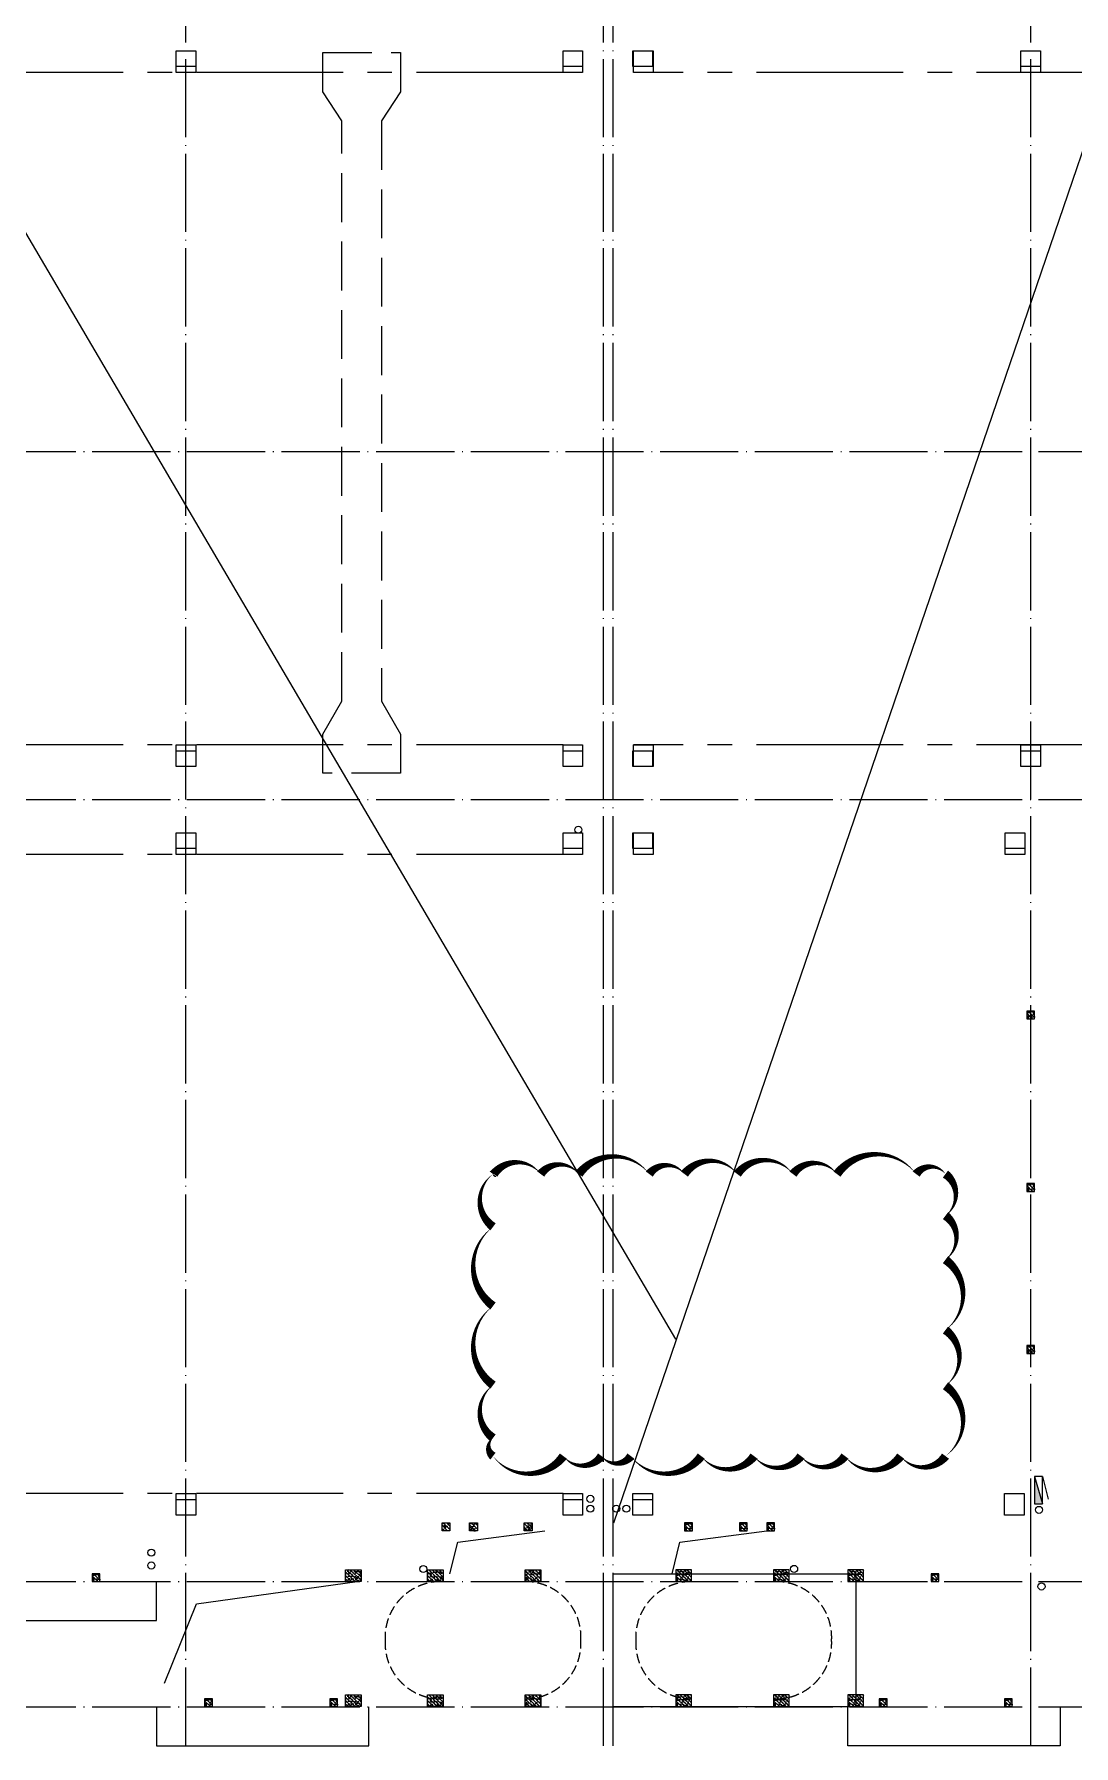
# Model space of a CAD drawing. Extents: x 6843040 to 15500510, y -6507076 to -4940511.
# Drawn here: x 7897235 to 7923815, y -5554702 to -5510927 of the extents above; entities that cross this region are included whole.
import ezdxf

# ---------------------------------------------------------------- set-up
doc = ezdxf.new("R2010")
doc.units = 0
doc.header["$LTSCALE"] = 1000
doc.header["$MEASUREMENT"] = 0
for name, pattern in [('CENTER2', [1.125, 0.75, -0.125, 0.125, -0.125]), ('DASH', [0.35, 0.25, -0.1]), ('DOTE', [2.42, 2, -0.2, 0.02, -0.2])]:
    doc.linetypes.add(name, pattern=pattern)
for name, color, linetype in [('COLUMN', 10, 'Continuous'), ('DOTE', 8, 'DOTE'), ('E_LINE_6', 11, 'Continuous'), ('EQUIP_消火栓', 7, 'Continuous'), ('FLOOR', 9, 'Continuous'), ('plan-1', 40, 'Continuous'), ('plan3', 6, 'Continuous'), ('PUB_HATCH', 8, 'Continuous'), ('VPIPE-消防', 1, 'Continuous'), ('VPIPE-雨水', 4, 'Continuous'), ('建筑细线', 5, 'Continuous')]:
    doc.layers.add(name, color=color, linetype=linetype)
doc.layers.add('DIM_MODI', color=6, linetype='Continuous', plot=False)
pattern_1 = [(134.999998, (-1373525.3, -262671.964), (-44.194175, -44.194172), []), (140, (-1373525.3, -262671.96), (15.68804, 179.315045), [18.75, -206.25]), (85, (-1373525.3, -262671.96), (-188.048035, -34.68783), [15, -165]), (190.4514, (-1373524, -262657.02), (-172.35988, 144.62735), [15.93505, -175.28553]), (136.1842, (-1373575.3, -262671.96), (41.37976, 266.81026), [28.125, -309.375]), (186.6356, (-1373571.85, -262649.73), (-243.52946, 233.66568), [23.90257, -262.92825]), (81.1842, (-1373575.3, -262671.96), (-243.52964, 233.6655), [22.5, -247.5]), (111, (-1373562.8, -262646.96), (100.65473, 149.22676), [18.75, -206.25]), (56, (-1373562.8, -262646.96), (-181.28751, 60.82884), [15, -165]), (161.4514, (-1373554.42, -262634.53), (-80.63262, 210.05566), [15.93505, -175.28553]), (127.499998, (-1373525.3, -262671.964), (-83.223463, 3.039967), [0, -163, 0, -167.5, 0, -165.625]), (97.499998, (-1373525.3, -262671.96), (-98.602926, 65.767388), [0, -95.5, 0, -159.25, 0, -63.125]), (57.499998, (-1373525.3, -262727.714), (5.638722, 133.455609), [0, -62.5, 0, -195, 0, -258.75]), (47.499998, (-1373525.3, -262752.71), (-25.02624, 145.796543), [0, -81.25, 0, -129.5, 0, -183.75])]
pattern_2 = [(134.999998, (-1375625.3, -262671.964), (-44.194175, -44.194172), []), (140, (-1375625.3, -262671.96), (15.68804, 179.315045), [18.75, -206.25]), (85, (-1375625.3, -262671.96), (-188.048035, -34.68783), [15, -165]), (190.4514, (-1375624, -262657.02), (-172.35988, 144.62735), [15.93505, -175.28553]), (136.1842, (-1375675.3, -262671.96), (41.37976, 266.81026), [28.125, -309.375]), (186.6356, (-1375671.85, -262649.73), (-243.52946, 233.66568), [23.90257, -262.92825]), (81.1842, (-1375675.3, -262671.96), (-243.52964, 233.6655), [22.5, -247.5]), (111, (-1375662.8, -262646.96), (100.65473, 149.22676), [18.75, -206.25]), (56, (-1375662.8, -262646.96), (-181.28751, 60.82884), [15, -165]), (161.4514, (-1375654.42, -262634.53), (-80.63262, 210.05566), [15.93505, -175.28553]), (127.499998, (-1375625.3, -262671.964), (-83.223463, 3.039967), [0, -163, 0, -167.5, 0, -165.625]), (97.499998, (-1375625.3, -262671.96), (-98.602926, 65.767388), [0, -95.5, 0, -159.25, 0, -63.125]), (57.499998, (-1375625.3, -262727.714), (5.638722, 133.455609), [0, -62.5, 0, -195, 0, -258.75]), (47.499998, (-1375625.3, -262752.71), (-25.02624, 145.796543), [0, -81.25, 0, -129.5, 0, -183.75])]
pattern_3 = [(134.999998, (-1374225.3, -262671.964), (-44.194175, -44.194172), []), (140, (-1374225.3, -262671.96), (15.68804, 179.315045), [18.75, -206.25]), (85, (-1374225.3, -262671.96), (-188.048035, -34.68783), [15, -165]), (190.4514, (-1374224, -262657.02), (-172.35988, 144.62735), [15.93505, -175.28553]), (136.1842, (-1374275.3, -262671.96), (41.37976, 266.81026), [28.125, -309.375]), (186.6356, (-1374271.85, -262649.73), (-243.52946, 233.66568), [23.90257, -262.92825]), (81.1842, (-1374275.3, -262671.96), (-243.52964, 233.6655), [22.5, -247.5]), (111, (-1374262.8, -262646.96), (100.65473, 149.22676), [18.75, -206.25]), (56, (-1374262.8, -262646.96), (-181.28751, 60.82884), [15, -165]), (161.4514, (-1374254.42, -262634.53), (-80.63262, 210.05566), [15.93505, -175.28553]), (127.499998, (-1374225.3, -262671.964), (-83.223463, 3.039967), [0, -163, 0, -167.5, 0, -165.625]), (97.499998, (-1374225.3, -262671.96), (-98.602926, 65.767388), [0, -95.5, 0, -159.25, 0, -63.125]), (57.499998, (-1374225.3, -262727.714), (5.638722, 133.455609), [0, -62.5, 0, -195, 0, -258.75]), (47.499998, (-1374225.3, -262752.71), (-25.02624, 145.796543), [0, -81.25, 0, -129.5, 0, -183.75])]
pattern_4 = [(134.999998, (-1373350.3, -267171.964), (-44.194175, -44.194172), []), (140, (-1373350.3, -267171.96), (15.68804, 179.315045), [18.75, -206.25]), (85, (-1373350.3, -267171.96), (-188.048035, -34.68783), [15, -165]), (190.4514, (-1373349, -267157.02), (-172.35988, 144.62735), [15.93505, -175.28553]), (136.1842, (-1373400.3, -267171.96), (41.37976, 266.81026), [28.125, -309.375]), (186.6356, (-1373396.85, -267149.73), (-243.52946, 233.66568), [23.90257, -262.92825]), (81.1842, (-1373400.3, -267171.96), (-243.52964, 233.6655), [22.5, -247.5]), (111, (-1373387.8, -267146.96), (100.65473, 149.22676), [18.75, -206.25]), (56, (-1373387.8, -267146.96), (-181.28751, 60.82884), [15, -165]), (161.4514, (-1373379.41, -267134.53), (-80.63262, 210.05566), [15.93505, -175.28553]), (127.499998, (-1373350.3, -267171.964), (-83.223463, 3.039967), [0, -163, 0, -167.5, 0, -165.625]), (97.499998, (-1373350.3, -267171.96), (-98.602926, 65.767388), [0, -95.5, 0, -159.25, 0, -63.125]), (57.499998, (-1373350.3, -267227.714), (5.638722, 133.455609), [0, -62.5, 0, -195, 0, -258.75]), (47.499998, (-1373350.3, -267252.71), (-25.02624, 145.796543), [0, -81.25, 0, -129.5, 0, -183.75])]
pattern_5 = [(134.999998, (-1373350.3, -263971.964), (-44.194175, -44.194172), []), (140, (-1373350.3, -263971.96), (15.68804, 179.315045), [18.75, -206.25]), (85, (-1373350.3, -263971.96), (-188.048035, -34.68783), [15, -165]), (190.4514, (-1373349, -263957.02), (-172.35988, 144.62735), [15.93505, -175.28553]), (136.1842, (-1373400.3, -263971.96), (41.37976, 266.81026), [28.125, -309.375]), (186.6356, (-1373396.85, -263949.73), (-243.52946, 233.66568), [23.90257, -262.92825]), (81.1842, (-1373400.3, -263971.96), (-243.52964, 233.6655), [22.5, -247.5]), (111, (-1373387.8, -263946.96), (100.65473, 149.22676), [18.75, -206.25]), (56, (-1373387.8, -263946.96), (-181.28751, 60.82884), [15, -165]), (161.4514, (-1373379.41, -263934.53), (-80.63262, 210.05566), [15.93505, -175.28553]), (127.499998, (-1373350.3, -263971.964), (-83.223463, 3.039967), [0, -163, 0, -167.5, 0, -165.625]), (97.499998, (-1373350.3, -263971.96), (-98.602926, 65.767388), [0, -95.5, 0, -159.25, 0, -63.125]), (57.499998, (-1373350.3, -264027.714), (5.638722, 133.455609), [0, -62.5, 0, -195, 0, -258.75]), (47.499998, (-1373350.3, -264052.71), (-25.02624, 145.796543), [0, -81.25, 0, -129.5, 0, -183.75])]
pattern_6 = [(134.999998, (-1375850.3, -267171.964), (-44.194175, -44.194172), []), (140, (-1375850.3, -267171.96), (15.68804, 179.315045), [18.75, -206.25]), (85, (-1375850.3, -267171.96), (-188.048035, -34.68783), [15, -165]), (190.4514, (-1375849, -267157.02), (-172.35988, 144.62735), [15.93505, -175.28553]), (136.1842, (-1375900.3, -267171.96), (41.37976, 266.81026), [28.125, -309.375]), (186.6356, (-1375896.85, -267149.73), (-243.52946, 233.66568), [23.90257, -262.92825]), (81.1842, (-1375900.3, -267171.96), (-243.52964, 233.6655), [22.5, -247.5]), (111, (-1375887.8, -267146.96), (100.65473, 149.22676), [18.75, -206.25]), (56, (-1375887.8, -267146.96), (-181.28751, 60.82884), [15, -165]), (161.4514, (-1375879.42, -267134.53), (-80.63262, 210.05566), [15.93505, -175.28553]), (127.499998, (-1375850.3, -267171.964), (-83.223463, 3.039967), [0, -163, 0, -167.5, 0, -165.625]), (97.499998, (-1375850.3, -267171.96), (-98.602926, 65.767388), [0, -95.5, 0, -159.25, 0, -63.125]), (57.499998, (-1375850.3, -267227.714), (5.638722, 133.455609), [0, -62.5, 0, -195, 0, -258.75]), (47.499998, (-1375850.3, -267252.71), (-25.02624, 145.796543), [0, -81.25, 0, -129.5, 0, -183.75])]
pattern_7 = [(134.999998, (-1375850.3, -263971.964), (-44.194175, -44.194172), []), (140, (-1375850.3, -263971.96), (15.68804, 179.315045), [18.75, -206.25]), (85, (-1375850.3, -263971.96), (-188.048035, -34.68783), [15, -165]), (190.4514, (-1375849, -263957.02), (-172.35988, 144.62735), [15.93505, -175.28553]), (136.1842, (-1375900.3, -263971.96), (41.37976, 266.81026), [28.125, -309.375]), (186.6356, (-1375896.85, -263949.73), (-243.52946, 233.66568), [23.90257, -262.92825]), (81.1842, (-1375900.3, -263971.96), (-243.52964, 233.6655), [22.5, -247.5]), (111, (-1375887.8, -263946.96), (100.65473, 149.22676), [18.75, -206.25]), (56, (-1375887.8, -263946.96), (-181.28751, 60.82884), [15, -165]), (161.4514, (-1375879.42, -263934.53), (-80.63262, 210.05566), [15.93505, -175.28553]), (127.499998, (-1375850.3, -263971.964), (-83.223463, 3.039967), [0, -163, 0, -167.5, 0, -165.625]), (97.499998, (-1375850.3, -263971.96), (-98.602926, 65.767388), [0, -95.5, 0, -159.25, 0, -63.125]), (57.499998, (-1375850.3, -264027.714), (5.638722, 133.455609), [0, -62.5, 0, -195, 0, -258.75]), (47.499998, (-1375850.3, -264052.71), (-25.02624, 145.796543), [0, -81.25, 0, -129.5, 0, -183.75])]

# ---------------------------------------------------------------- blocks, each defined once
blk = doc.blocks.new('1ceng2跨')
for points in [[(119683, -501020), (119183, -501020), (119183, -501570), (119683, -501570)], [(129191, -501020), (128691, -501020), (128691, -501570), (129191, -501570)], [(130991, -501020), (130491, -501020), (130491, -501570), (130991, -501570)], [(140883, -501020), (140383, -501020), (140383, -501570), (140883, -501570)], [(119700, -517920), (119200, -517920), (119200, -518470), (119700, -518470)], [(129208, -517920), (128708, -517920), (128708, -518470), (129208, -518470)], [(130991, -517920), (130491, -517920), (130491, -518470), (130991, -518470)], [(140883, -517920), (140383, -517920), (140383, -518470), (140883, -518470)]]:
    blk.add_lwpolyline(points, close=True)
at = {"color": 2, "linetype": 'CENTER2', "ltscale": 5}
for points in [[(130991, -501570), (184083, -501570)], [(130991, -517920), (184083, -517920)]]:
    blk.add_lwpolyline(points, dxfattribs=at)
blk = doc.blocks.new('1层8跨')
for points in [[(119283, -500269), (118783, -500269), (118783, -500819), (119283, -500819)], [(129191, -500269), (128691, -500269), (128691, -500819), (129191, -500819)], [(130991, -500269), (130491, -500269), (130491, -500819), (130991, -500819)], [(140883, -500269), (140383, -500269), (140383, -500819), (140883, -500819)], [(119283, -518019), (118783, -518019), (118783, -518569), (119283, -518569)], [(129191, -518019), (128691, -518019), (128691, -518569), (129191, -518569)], [(130991, -518019), (130491, -518019), (130491, -518569), (130991, -518569)], [(140883, -518019), (140383, -518019), (140383, -518569), (140883, -518569)]]:
    blk.add_lwpolyline(points, close=True)
at = {"color": 8, "linetype": 'DASH', "ltscale": 5}
blk.add_lwpolyline([(135637, -516898), (135148, -517745), (135148, -518744), (137135, -518744), (137135, -517745), (136645, -516898), (136645, -502062), (137135, -501315), (137135, -500315), (135148, -500315), (135148, -501315), (135637, -502062), (135637, -516898)], dxfattribs=at)
at = {"color": 2, "linetype": 'CENTER2', "ltscale": 5}
for points in [[(66045, -500819), (129187, -500819)], [(130991, -500819), (184083, -500819)], [(66045, -518019), (129187, -518019)], [(130991, -518019), (184083, -518019)]]:
    blk.add_lwpolyline(points, dxfattribs=at)
blk = doc.blocks.new('1夹层GZ')
at = {"layer": 'PUB_HATCH'}
h = blk.add_hatch(dxfattribs=at)
h.set_pattern_fill('钢筋混凝土', color=256, scale=25, angle=90, style=0)
h.set_pattern_definition([(134.999998, (-1366875.3, -249581.81), (-44.194175, -44.194172), []), (140, (-1366875.3, -249581.81), (15.68804, 179.315045), [18.75, -206.25]), (85, (-1366875.3, -249581.81), (-188.048035, -34.68783), [15, -165]), (190.4514, (-1366874, -249566.87), (-172.35988, 144.62735), [15.93505, -175.28553]), (136.1842, (-1366925.3, -249581.8), (41.37976, 266.81026), [28.125, -309.375]), (186.6356, (-1366921.85, -249559.58), (-243.52946, 233.66568), [23.90257, -262.92825]), (81.1842, (-1366925.3, -249581.8), (-243.52964, 233.6655), [22.5, -247.5]), (111, (-1366912.8, -249556.81), (100.65473, 149.22676), [18.75, -206.25]), (56, (-1366912.8, -249556.81), (-181.28751, 60.82884), [15, -165]), (161.4514, (-1366904.41, -249544.38), (-80.63262, 210.05566), [15.93505, -175.28553]), (127.499998, (-1366875.3, -249581.81), (-83.223463, 3.039967), [0, -163, 0, -167.5, 0, -165.625]), (97.499998, (-1366875.3, -249581.81), (-98.602926, 65.767388), [0, -95.5, 0, -159.25, 0, -63.125]), (57.499998, (-1366875.3, -249637.56), (5.638722, 133.455609), [0, -62.5, 0, -195, 0, -258.75]), (47.499998, (-1366875.3, -249662.56), (-25.02624, 145.796543), [0, -81.25, 0, -129.5, 0, -183.75])])
edge = h.paths.add_edge_path()
edge.add_line((-1060459, 17900), (-1060659, 17900))
edge.add_line((-1060459, 17900), (-1060459, 18100))
edge.add_line((-1060459, 18100), (-1060659, 18100))
edge.add_line((-1060659, 18100), (-1060659, 17900))
h = blk.add_hatch(dxfattribs=at)
h.set_pattern_fill('钢筋混凝土', color=256, scale=25, angle=90, style=0)
h.set_pattern_definition([(134.999998, (-1366875.3, -253991.994), (-44.194175, -44.194172), []), (140, (-1366875.3, -253992), (15.68804, 179.315045), [18.75, -206.25]), (85, (-1366875.3, -253992), (-188.048035, -34.68783), [15, -165]), (190.4514, (-1366874, -253977.05), (-172.35988, 144.62735), [15.93505, -175.28553]), (136.1842, (-1366925.3, -253992), (41.37976, 266.81026), [28.125, -309.375]), (186.6356, (-1366921.85, -253969.76), (-243.52946, 233.66568), [23.90257, -262.92825]), (81.1842, (-1366925.3, -253992), (-243.52964, 233.6655), [22.5, -247.5]), (111, (-1366912.8, -253967), (100.65473, 149.22676), [18.75, -206.25]), (56, (-1366912.8, -253967), (-181.28751, 60.82884), [15, -165]), (161.4514, (-1366904.41, -253954.56), (-80.63262, 210.05566), [15.93505, -175.28553]), (127.499998, (-1366875.3, -253991.994), (-83.223463, 3.039967), [0, -163, 0, -167.5, 0, -165.625]), (97.499998, (-1366875.3, -253991.99), (-98.602926, 65.767388), [0, -95.5, 0, -159.25, 0, -63.125]), (57.499998, (-1366875.3, -254047.744), (5.638722, 133.455609), [0, -62.5, 0, -195, 0, -258.75]), (47.499998, (-1366875.3, -254072.74), (-25.02624, 145.796543), [0, -81.25, 0, -129.5, 0, -183.75])])
edge = h.paths.add_edge_path()
edge.add_line((-1060459, 13490), (-1060659, 13490))
edge.add_line((-1060459, 13490), (-1060459, 13690))
edge.add_line((-1060459, 13690), (-1060659, 13690))
edge.add_line((-1060659, 13690), (-1060659, 13490))
h = blk.add_hatch(dxfattribs=at)
h.set_pattern_fill('钢筋混凝土', color=256, scale=25, angle=90, style=0)
h.set_pattern_definition([(134.999998, (-1366875.3, -258135.98), (-44.194175, -44.194172), []), (140, (-1366875.3, -258135.98), (15.68804, 179.315045), [18.75, -206.25]), (85, (-1366875.3, -258135.98), (-188.048035, -34.68783), [15, -165]), (190.4514, (-1366874, -258121.04), (-172.35988, 144.62735), [15.93505, -175.28553]), (136.1842, (-1366925.3, -258135.98), (41.37976, 266.81026), [28.125, -309.375]), (186.6356, (-1366921.85, -258113.75), (-243.52946, 233.66568), [23.90257, -262.92825]), (81.1842, (-1366925.3, -258135.98), (-243.52964, 233.6655), [22.5, -247.5]), (111, (-1366912.8, -258110.98), (100.65473, 149.22676), [18.75, -206.25]), (56, (-1366912.8, -258110.98), (-181.28751, 60.82884), [15, -165]), (161.4514, (-1366904.41, -258098.54), (-80.63262, 210.05566), [15.93505, -175.28553]), (127.499998, (-1366875.3, -258135.98), (-83.223463, 3.039967), [0, -163, 0, -167.5, 0, -165.625]), (97.499998, (-1366875.3, -258135.98), (-98.602926, 65.767388), [0, -95.5, 0, -159.25, 0, -63.125]), (57.499998, (-1366875.3, -258191.73), (5.638722, 133.455609), [0, -62.5, 0, -195, 0, -258.75]), (47.499998, (-1366875.3, -258216.73), (-25.02624, 145.796543), [0, -81.25, 0, -129.5, 0, -183.75])])
edge = h.paths.add_edge_path()
edge.add_line((-1060459, 9346), (-1060659, 9346))
edge.add_line((-1060459, 9346), (-1060459, 9546))
edge.add_line((-1060459, 9546), (-1060659, 9546))
edge.add_line((-1060659, 9546), (-1060659, 9346))
h = blk.add_hatch(dxfattribs=at)
h.set_pattern_fill('钢筋混凝土', color=256, scale=25, angle=90, style=0)
h.set_pattern_definition(pattern_1)
edge = h.paths.add_edge_path()
edge.add_line((-1075609, 4810), (-1075409, 4810))
edge.add_line((-1075609, 4810), (-1075609, 5010))
edge.add_line((-1075609, 5010), (-1075409, 5010))
edge.add_line((-1075409, 5010), (-1075409, 4810))
h = blk.add_hatch(dxfattribs=at)
h.set_pattern_fill('钢筋混凝土', color=256, scale=25, angle=90, style=0)
h.set_pattern_definition(pattern_3)
edge = h.paths.add_edge_path()
edge.add_line((-1074909, 4810), (-1074709, 4810))
edge.add_line((-1074909, 4810), (-1074909, 5010))
edge.add_line((-1074909, 5010), (-1074709, 5010))
edge.add_line((-1074709, 5010), (-1074709, 4810))
h = blk.add_hatch(dxfattribs=at)
h.set_pattern_fill('钢筋混凝土', color=256, scale=25, angle=90, style=0)
h.set_pattern_definition(pattern_2)
edge = h.paths.add_edge_path()
edge.add_line((-1073509, 4810), (-1073309, 4810))
edge.add_line((-1073509, 4810), (-1073509, 5010))
edge.add_line((-1073509, 5010), (-1073309, 5010))
edge.add_line((-1073309, 5010), (-1073309, 4810))
h = blk.add_hatch(dxfattribs=at)
h.set_pattern_fill('钢筋混凝土', color=256, scale=25, angle=90, style=0)
h.set_pattern_definition(pattern_2)
edge = h.paths.add_edge_path()
edge.add_line((-1069209, 4810), (-1069409, 4810))
edge.add_line((-1069209, 4810), (-1069209, 5010))
edge.add_line((-1069209, 5010), (-1069409, 5010))
edge.add_line((-1069409, 5010), (-1069409, 4810))
h = blk.add_hatch(dxfattribs=at)
h.set_pattern_fill('钢筋混凝土', color=256, scale=25, angle=90, style=0)
h.set_pattern_definition(pattern_3)
edge = h.paths.add_edge_path()
edge.add_line((-1067809, 4810), (-1068009, 4810))
edge.add_line((-1067809, 4810), (-1067809, 5010))
edge.add_line((-1067809, 5010), (-1068009, 5010))
edge.add_line((-1068009, 5010), (-1068009, 4810))
h = blk.add_hatch(dxfattribs=at)
h.set_pattern_fill('钢筋混凝土', color=256, scale=25, angle=90, style=0)
h.set_pattern_definition(pattern_1)
edge = h.paths.add_edge_path()
edge.add_line((-1067109, 4810), (-1067309, 4810))
edge.add_line((-1067109, 4810), (-1067109, 5010))
edge.add_line((-1067109, 5010), (-1067309, 5010))
edge.add_line((-1067309, 5010), (-1067309, 4810))
h = blk.add_hatch(dxfattribs=at)
h.set_pattern_fill('钢筋混凝土', color=256, scale=25, angle=90, style=0)
h.set_pattern_definition([(134.999998, (-1390775.3, -263971.964), (-44.194175, -44.194172), []), (140, (-1390775.3, -263971.96), (15.68804, 179.315045), [18.75, -206.25]), (85, (-1390775.3, -263971.96), (-188.048035, -34.68783), [15, -165]), (190.4514, (-1390774, -263957.02), (-172.35988, 144.62735), [15.93505, -175.28553]), (136.1842, (-1390825.3, -263971.96), (41.37976, 266.81026), [28.125, -309.375]), (186.6356, (-1390821.85, -263949.73), (-243.52946, 233.66568), [23.90257, -262.92825]), (81.1842, (-1390825.3, -263971.96), (-243.52964, 233.6655), [22.5, -247.5]), (111, (-1390812.8, -263946.96), (100.65473, 149.22676), [18.75, -206.25]), (56, (-1390812.8, -263946.96), (-181.28751, 60.82884), [15, -165]), (161.4514, (-1390804.42, -263934.53), (-80.63262, 210.05566), [15.93505, -175.28553]), (127.499998, (-1390775.3, -263971.964), (-83.223463, 3.039967), [0, -163, 0, -167.5, 0, -165.625]), (97.499998, (-1390775.3, -263971.96), (-98.602926, 65.767388), [0, -95.5, 0, -159.25, 0, -63.125]), (57.499998, (-1390775.3, -264027.714), (5.638722, 133.455609), [0, -62.5, 0, -195, 0, -258.75]), (47.499998, (-1390775.3, -264052.71), (-25.02624, 145.796543), [0, -81.25, 0, -129.5, 0, -183.75])])
edge = h.paths.add_edge_path()
edge.add_line((-1084359, 3510), (-1084559, 3510))
edge.add_line((-1084359, 3510), (-1084359, 3710))
edge.add_line((-1084359, 3710), (-1084559, 3710))
edge.add_line((-1084559, 3710), (-1084559, 3510))
h = blk.add_hatch(dxfattribs=at)
h.set_pattern_fill('钢筋混凝土', color=256, scale=25, angle=90, style=0)
h.set_pattern_definition([(134.999998, (-1371649.98, -263971.964), (-44.194175, -44.194172), []), (140, (-1371649.98, -263971.96), (15.68804, 179.315045), [18.75, -206.25]), (85, (-1371649.98, -263971.96), (-188.048035, -34.68783), [15, -165]), (190.4514, (-1371648.67, -263957.02), (-172.35988, 144.62735), [15.93505, -175.28553]), (136.1842, (-1371699.98, -263971.96), (41.37976, 266.81026), [28.125, -309.375]), (186.6356, (-1371696.53, -263949.73), (-243.52946, 233.66568), [23.90257, -262.92825]), (81.1842, (-1371699.98, -263971.96), (-243.52964, 233.6655), [22.5, -247.5]), (111, (-1371687.48, -263946.96), (100.65473, 149.22676), [18.75, -206.25]), (56, (-1371687.48, -263946.96), (-181.28751, 60.82884), [15, -165]), (161.4514, (-1371679.1, -263934.53), (-80.63262, 210.05566), [15.93505, -175.28553]), (127.499998, (-1371649.98, -263971.964), (-83.223463, 3.039967), [0, -163, 0, -167.5, 0, -165.625]), (97.499998, (-1371649.98, -263971.96), (-98.602926, 65.767388), [0, -95.5, 0, -159.25, 0, -63.125]), (57.499998, (-1371649.98, -264027.714), (5.638722, 133.455609), [0, -62.5, 0, -195, 0, -258.75]), (47.499998, (-1371649.98, -264052.71), (-25.02624, 145.796543), [0, -81.25, 0, -129.5, 0, -183.75])])
edge = h.paths.add_edge_path()
edge.add_line((-1078084, 3510), (-1077684, 3510))
edge.add_line((-1078084, 3510), (-1078084, 3810))
edge.add_line((-1078084, 3810), (-1077684, 3810))
edge.add_line((-1077684, 3810), (-1077684, 3510))
h = blk.add_hatch(dxfattribs=at)
h.set_pattern_fill('钢筋混凝土', color=256, scale=25, angle=90, style=0)
h.set_pattern_definition(pattern_5)
edge = h.paths.add_edge_path()
edge.add_line((-1075984, 3510), (-1075584, 3510))
edge.add_line((-1075984, 3510), (-1075984, 3810))
edge.add_line((-1075984, 3810), (-1075584, 3810))
edge.add_line((-1075584, 3810), (-1075584, 3510))
h = blk.add_hatch(dxfattribs=at)
h.set_pattern_fill('钢筋混凝土', color=256, scale=25, angle=90, style=0)
h.set_pattern_definition(pattern_7)
edge = h.paths.add_edge_path()
edge.add_line((-1073484, 3510), (-1073084, 3510))
edge.add_line((-1073484, 3510), (-1073484, 3810))
edge.add_line((-1073484, 3810), (-1073084, 3810))
edge.add_line((-1073084, 3810), (-1073084, 3510))
h = blk.add_hatch(dxfattribs=at)
h.set_pattern_fill('钢筋混凝土', color=256, scale=25, angle=90, style=0)
h.set_pattern_definition(pattern_7)
edge = h.paths.add_edge_path()
edge.add_line((-1069234, 3510), (-1069634, 3510))
edge.add_line((-1069234, 3510), (-1069234, 3810))
edge.add_line((-1069234, 3810), (-1069634, 3810))
edge.add_line((-1069634, 3810), (-1069634, 3510))
h = blk.add_hatch(dxfattribs=at)
h.set_pattern_fill('钢筋混凝土', color=256, scale=25, angle=90, style=0)
h.set_pattern_definition(pattern_5)
edge = h.paths.add_edge_path()
edge.add_line((-1066734, 3510), (-1067134, 3510))
edge.add_line((-1066734, 3510), (-1066734, 3810))
edge.add_line((-1066734, 3810), (-1067134, 3810))
edge.add_line((-1067134, 3810), (-1067134, 3510))
h = blk.add_hatch(dxfattribs=at)
h.set_pattern_fill('钢筋混凝土', color=256, scale=25, angle=90, style=0)
h.set_pattern_definition([(134.999998, (-1371450.3, -263971.964), (-44.194175, -44.194172), []), (140, (-1371450.3, -263971.96), (15.68804, 179.315045), [18.75, -206.25]), (85, (-1371450.3, -263971.96), (-188.048035, -34.68783), [15, -165]), (190.4514, (-1371449, -263957.02), (-172.35988, 144.62735), [15.93505, -175.28553]), (136.1842, (-1371500.3, -263971.96), (41.37976, 266.81026), [28.125, -309.375]), (186.6356, (-1371496.85, -263949.73), (-243.52946, 233.66568), [23.90257, -262.92825]), (81.1842, (-1371500.3, -263971.96), (-243.52964, 233.6655), [22.5, -247.5]), (111, (-1371487.8, -263946.96), (100.65473, 149.22676), [18.75, -206.25]), (56, (-1371487.8, -263946.96), (-181.28751, 60.82884), [15, -165]), (161.4514, (-1371479.41, -263934.53), (-80.63262, 210.05566), [15.93505, -175.28553]), (127.499998, (-1371450.3, -263971.964), (-83.223463, 3.039967), [0, -163, 0, -167.5, 0, -165.625]), (97.499998, (-1371450.3, -263971.96), (-98.602926, 65.767388), [0, -95.5, 0, -159.25, 0, -63.125]), (57.499998, (-1371450.3, -264027.714), (5.638722, 133.455609), [0, -62.5, 0, -195, 0, -258.75]), (47.499998, (-1371450.3, -264052.71), (-25.02624, 145.796543), [0, -81.25, 0, -129.5, 0, -183.75])])
edge = h.paths.add_edge_path()
edge.add_line((-1064834, 3510), (-1065234, 3510))
edge.add_line((-1064834, 3510), (-1064834, 3810))
edge.add_line((-1064834, 3810), (-1065234, 3810))
edge.add_line((-1065234, 3810), (-1065234, 3510))
h = blk.add_hatch(dxfattribs=at)
h.set_pattern_fill('钢筋混凝土', color=256, scale=25, angle=90, style=0)
h.set_pattern_definition([(134.999998, (-1369325.3, -263971.964), (-44.194175, -44.194172), []), (140, (-1369325.3, -263971.96), (15.68804, 179.315045), [18.75, -206.25]), (85, (-1369325.3, -263971.96), (-188.048035, -34.68783), [15, -165]), (190.4514, (-1369324, -263957.02), (-172.35988, 144.62735), [15.93505, -175.28553]), (136.1842, (-1369375.3, -263971.96), (41.37976, 266.81026), [28.125, -309.375]), (186.6356, (-1369371.85, -263949.73), (-243.52946, 233.66568), [23.90257, -262.92825]), (81.1842, (-1369375.3, -263971.96), (-243.52964, 233.6655), [22.5, -247.5]), (111, (-1369362.8, -263946.96), (100.65473, 149.22676), [18.75, -206.25]), (56, (-1369362.8, -263946.96), (-181.28751, 60.82884), [15, -165]), (161.4514, (-1369354.41, -263934.53), (-80.63262, 210.05566), [15.93505, -175.28553]), (127.499998, (-1369325.3, -263971.964), (-83.223463, 3.039967), [0, -163, 0, -167.5, 0, -165.625]), (97.499998, (-1369325.3, -263971.96), (-98.602926, 65.767388), [0, -95.5, 0, -159.25, 0, -63.125]), (57.499998, (-1369325.3, -264027.714), (5.638722, 133.455609), [0, -62.5, 0, -195, 0, -258.75]), (47.499998, (-1369325.3, -264052.71), (-25.02624, 145.796543), [0, -81.25, 0, -129.5, 0, -183.75])])
edge = h.paths.add_edge_path()
edge.add_line((-1062909, 3510), (-1063109, 3510))
edge.add_line((-1062909, 3510), (-1062909, 3710))
edge.add_line((-1062909, 3710), (-1063109, 3710))
edge.add_line((-1063109, 3710), (-1063109, 3510))
h = blk.add_hatch(dxfattribs=at)
h.set_pattern_fill('钢筋混凝土', color=256, scale=25, angle=90, style=0)
h.set_pattern_definition([(134.999998, (-1387900.3, -267171.964), (-44.194175, -44.194172), []), (140, (-1387900.3, -267171.96), (15.68804, 179.315045), [18.75, -206.25]), (85, (-1387900.3, -267171.96), (-188.048035, -34.68783), [15, -165]), (190.4514, (-1387899, -267157.02), (-172.35988, 144.62735), [15.93505, -175.28553]), (136.1842, (-1387950.3, -267171.96), (41.37976, 266.81026), [28.125, -309.375]), (186.6356, (-1387946.85, -267149.73), (-243.52946, 233.66568), [23.90257, -262.92825]), (81.1842, (-1387950.3, -267171.96), (-243.52964, 233.6655), [22.5, -247.5]), (111, (-1387937.8, -267146.96), (100.65473, 149.22676), [18.75, -206.25]), (56, (-1387937.8, -267146.96), (-181.28751, 60.82884), [15, -165]), (161.4514, (-1387929.41, -267134.53), (-80.63262, 210.05566), [15.93505, -175.28553]), (127.499998, (-1387900.3, -267171.964), (-83.223463, 3.039967), [0, -163, 0, -167.5, 0, -165.625]), (97.499998, (-1387900.3, -267171.96), (-98.602926, 65.767388), [0, -95.5, 0, -159.25, 0, -63.125]), (57.499998, (-1387900.3, -267227.714), (5.638722, 133.455609), [0, -62.5, 0, -195, 0, -258.75]), (47.499998, (-1387900.3, -267252.71), (-25.02624, 145.796543), [0, -81.25, 0, -129.5, 0, -183.75])])
edge = h.paths.add_edge_path()
edge.add_line((-1081484, 310), (-1081684, 310))
edge.add_line((-1081484, 310), (-1081484, 510))
edge.add_line((-1081484, 510), (-1081684, 510))
edge.add_line((-1081684, 510), (-1081684, 310))
h = blk.add_hatch(dxfattribs=at)
h.set_pattern_fill('钢筋混凝土', color=256, scale=25, angle=90, style=0)
h.set_pattern_definition([(134.999998, (-1384700.3, -267171.964), (-44.194175, -44.194172), []), (140, (-1384700.3, -267171.96), (15.68804, 179.315045), [18.75, -206.25]), (85, (-1384700.3, -267171.96), (-188.048035, -34.68783), [15, -165]), (190.4514, (-1384699, -267157.02), (-172.35988, 144.62735), [15.93505, -175.28553]), (136.1842, (-1384750.3, -267171.96), (41.37976, 266.81026), [28.125, -309.375]), (186.6356, (-1384746.85, -267149.73), (-243.52946, 233.66568), [23.90257, -262.92825]), (81.1842, (-1384750.3, -267171.96), (-243.52964, 233.6655), [22.5, -247.5]), (111, (-1384737.8, -267146.96), (100.65473, 149.22676), [18.75, -206.25]), (56, (-1384737.8, -267146.96), (-181.28751, 60.82884), [15, -165]), (161.4514, (-1384729.41, -267134.53), (-80.63262, 210.05566), [15.93505, -175.28553]), (127.499998, (-1384700.3, -267171.964), (-83.223463, 3.039967), [0, -163, 0, -167.5, 0, -165.625]), (97.499998, (-1384700.3, -267171.96), (-98.602926, 65.767388), [0, -95.5, 0, -159.25, 0, -63.125]), (57.499998, (-1384700.3, -267227.714), (5.638722, 133.455609), [0, -62.5, 0, -195, 0, -258.75]), (47.499998, (-1384700.3, -267252.71), (-25.02624, 145.796543), [0, -81.25, 0, -129.5, 0, -183.75])])
edge = h.paths.add_edge_path()
edge.add_line((-1078284, 310), (-1078484, 310))
edge.add_line((-1078284, 310), (-1078284, 510))
edge.add_line((-1078284, 510), (-1078484, 510))
edge.add_line((-1078484, 510), (-1078484, 310))
h = blk.add_hatch(dxfattribs=at)
h.set_pattern_fill('钢筋混凝土', color=256, scale=25, angle=90, style=0)
h.set_pattern_definition([(134.999998, (-1371649.98, -267171.964), (-44.194175, -44.194172), []), (140, (-1371649.98, -267171.96), (15.68804, 179.315045), [18.75, -206.25]), (85, (-1371649.98, -267171.96), (-188.048035, -34.68783), [15, -165]), (190.4514, (-1371648.67, -267157.02), (-172.35988, 144.62735), [15.93505, -175.28553]), (136.1842, (-1371699.98, -267171.96), (41.37976, 266.81026), [28.125, -309.375]), (186.6356, (-1371696.53, -267149.73), (-243.52946, 233.66568), [23.90257, -262.92825]), (81.1842, (-1371699.98, -267171.96), (-243.52964, 233.6655), [22.5, -247.5]), (111, (-1371687.48, -267146.96), (100.65473, 149.22676), [18.75, -206.25]), (56, (-1371687.48, -267146.96), (-181.28751, 60.82884), [15, -165]), (161.4514, (-1371679.1, -267134.53), (-80.63262, 210.05566), [15.93505, -175.28553]), (127.499998, (-1371649.98, -267171.964), (-83.223463, 3.039967), [0, -163, 0, -167.5, 0, -165.625]), (97.499998, (-1371649.98, -267171.96), (-98.602926, 65.767388), [0, -95.5, 0, -159.25, 0, -63.125]), (57.499998, (-1371649.98, -267227.714), (5.638722, 133.455609), [0, -62.5, 0, -195, 0, -258.75]), (47.499998, (-1371649.98, -267252.71), (-25.02624, 145.796543), [0, -81.25, 0, -129.5, 0, -183.75])])
edge = h.paths.add_edge_path()
edge.add_line((-1078084, 310), (-1077684, 310))
edge.add_line((-1078084, 310), (-1078084, 610))
edge.add_line((-1078084, 610), (-1077684, 610))
edge.add_line((-1077684, 610), (-1077684, 310))
h = blk.add_hatch(dxfattribs=at)
h.set_pattern_fill('钢筋混凝土', color=256, scale=25, angle=90, style=0)
h.set_pattern_definition(pattern_4)
edge = h.paths.add_edge_path()
edge.add_line((-1075984, 310), (-1075584, 310))
edge.add_line((-1075984, 310), (-1075984, 610))
edge.add_line((-1075984, 610), (-1075584, 610))
edge.add_line((-1075584, 610), (-1075584, 310))
h = blk.add_hatch(dxfattribs=at)
h.set_pattern_fill('钢筋混凝土', color=256, scale=25, angle=90, style=0)
h.set_pattern_definition(pattern_6)
edge = h.paths.add_edge_path()
edge.add_line((-1073484, 310), (-1073084, 310))
edge.add_line((-1073484, 310), (-1073484, 610))
edge.add_line((-1073484, 610), (-1073084, 610))
edge.add_line((-1073084, 610), (-1073084, 310))
h = blk.add_hatch(dxfattribs=at)
h.set_pattern_fill('钢筋混凝土', color=256, scale=25, angle=90, style=0)
h.set_pattern_definition(pattern_6)
edge = h.paths.add_edge_path()
edge.add_line((-1069234, 310), (-1069634, 310))
edge.add_line((-1069234, 310), (-1069234, 610))
edge.add_line((-1069234, 610), (-1069634, 610))
edge.add_line((-1069634, 610), (-1069634, 310))
h = blk.add_hatch(dxfattribs=at)
h.set_pattern_fill('钢筋混凝土', color=256, scale=25, angle=90, style=0)
h.set_pattern_definition(pattern_4)
edge = h.paths.add_edge_path()
edge.add_line((-1066734, 310), (-1067134, 310))
edge.add_line((-1066734, 310), (-1066734, 610))
edge.add_line((-1066734, 610), (-1067134, 610))
edge.add_line((-1067134, 610), (-1067134, 310))
h = blk.add_hatch(dxfattribs=at)
h.set_pattern_fill('钢筋混凝土', color=256, scale=25, angle=90, style=0)
h.set_pattern_definition([(134.999998, (-1371450.3, -267171.964), (-44.194175, -44.194172), []), (140, (-1371450.3, -267171.96), (15.68804, 179.315045), [18.75, -206.25]), (85, (-1371450.3, -267171.96), (-188.048035, -34.68783), [15, -165]), (190.4514, (-1371449, -267157.02), (-172.35988, 144.62735), [15.93505, -175.28553]), (136.1842, (-1371500.3, -267171.96), (41.37976, 266.81026), [28.125, -309.375]), (186.6356, (-1371496.85, -267149.73), (-243.52946, 233.66568), [23.90257, -262.92825]), (81.1842, (-1371500.3, -267171.96), (-243.52964, 233.6655), [22.5, -247.5]), (111, (-1371487.8, -267146.96), (100.65473, 149.22676), [18.75, -206.25]), (56, (-1371487.8, -267146.96), (-181.28751, 60.82884), [15, -165]), (161.4514, (-1371479.41, -267134.53), (-80.63262, 210.05566), [15.93505, -175.28553]), (127.499998, (-1371450.3, -267171.964), (-83.223463, 3.039967), [0, -163, 0, -167.5, 0, -165.625]), (97.499998, (-1371450.3, -267171.96), (-98.602926, 65.767388), [0, -95.5, 0, -159.25, 0, -63.125]), (57.499998, (-1371450.3, -267227.714), (5.638722, 133.455609), [0, -62.5, 0, -195, 0, -258.75]), (47.499998, (-1371450.3, -267252.71), (-25.02624, 145.796543), [0, -81.25, 0, -129.5, 0, -183.75])])
edge = h.paths.add_edge_path()
edge.add_line((-1064834, 310), (-1065234, 310))
edge.add_line((-1064834, 310), (-1064834, 610))
edge.add_line((-1064834, 610), (-1065234, 610))
edge.add_line((-1065234, 610), (-1065234, 310))
h = blk.add_hatch(dxfattribs=at)
h.set_pattern_fill('钢筋混凝土', color=256, scale=25, angle=90, style=0)
h.set_pattern_definition([(134.999998, (-1370650.3, -267171.964), (-44.194175, -44.194172), []), (140, (-1370650.3, -267171.96), (15.68804, 179.315045), [18.75, -206.25]), (85, (-1370650.3, -267171.96), (-188.048035, -34.68783), [15, -165]), (190.4514, (-1370649, -267157.02), (-172.35988, 144.62735), [15.93505, -175.28553]), (136.1842, (-1370700.3, -267171.96), (41.37976, 266.81026), [28.125, -309.375]), (186.6356, (-1370696.85, -267149.73), (-243.52946, 233.66568), [23.90257, -262.92825]), (81.1842, (-1370700.3, -267171.96), (-243.52964, 233.6655), [22.5, -247.5]), (111, (-1370687.8, -267146.96), (100.65473, 149.22676), [18.75, -206.25]), (56, (-1370687.8, -267146.96), (-181.28751, 60.82884), [15, -165]), (161.4514, (-1370679.41, -267134.53), (-80.63262, 210.05566), [15.93505, -175.28553]), (127.499998, (-1370650.3, -267171.964), (-83.223463, 3.039967), [0, -163, 0, -167.5, 0, -165.625]), (97.499998, (-1370650.3, -267171.96), (-98.602926, 65.767388), [0, -95.5, 0, -159.25, 0, -63.125]), (57.499998, (-1370650.3, -267227.714), (5.638722, 133.455609), [0, -62.5, 0, -195, 0, -258.75]), (47.499998, (-1370650.3, -267252.71), (-25.02624, 145.796543), [0, -81.25, 0, -129.5, 0, -183.75])])
edge = h.paths.add_edge_path()
edge.add_line((-1064234, 310), (-1064434, 310))
edge.add_line((-1064234, 310), (-1064234, 510))
edge.add_line((-1064234, 510), (-1064434, 510))
edge.add_line((-1064434, 510), (-1064434, 310))
h = blk.add_hatch(dxfattribs=at)
h.set_pattern_fill('钢筋混凝土', color=256, scale=25, angle=90, style=0)
h.set_pattern_definition([(134.999998, (-1367450.3, -267171.964), (-44.194175, -44.194172), []), (140, (-1367450.3, -267171.96), (15.68804, 179.315045), [18.75, -206.25]), (85, (-1367450.3, -267171.96), (-188.048035, -34.68783), [15, -165]), (190.4514, (-1367449, -267157.02), (-172.35988, 144.62735), [15.93505, -175.28553]), (136.1842, (-1367500.3, -267171.96), (41.37976, 266.81026), [28.125, -309.375]), (186.6356, (-1367496.85, -267149.73), (-243.52946, 233.66568), [23.90257, -262.92825]), (81.1842, (-1367500.3, -267171.96), (-243.52964, 233.6655), [22.5, -247.5]), (111, (-1367487.8, -267146.96), (100.65473, 149.22676), [18.75, -206.25]), (56, (-1367487.8, -267146.96), (-181.28751, 60.82884), [15, -165]), (161.4514, (-1367479.41, -267134.53), (-80.63262, 210.05566), [15.93505, -175.28553]), (127.499998, (-1367450.3, -267171.964), (-83.223463, 3.039967), [0, -163, 0, -167.5, 0, -165.625]), (97.499998, (-1367450.3, -267171.96), (-98.602926, 65.767388), [0, -95.5, 0, -159.25, 0, -63.125]), (57.499998, (-1367450.3, -267227.714), (5.638722, 133.455609), [0, -62.5, 0, -195, 0, -258.75]), (47.499998, (-1367450.3, -267252.71), (-25.02624, 145.796543), [0, -81.25, 0, -129.5, 0, -183.75])])
edge = h.paths.add_edge_path()
edge.add_line((-1061034, 310), (-1061234, 310))
edge.add_line((-1061034, 310), (-1061034, 510))
edge.add_line((-1061034, 510), (-1061234, 510))
edge.add_line((-1061234, 510), (-1061234, 310))
at = {"layer": 'COLUMN'}
for points in [[(-1082409, 42660), (-1081909, 42660), (-1081909, 42260), (-1082409, 42260)], [(-1072517, 42660), (-1072017, 42660), (-1072017, 42260), (-1072517, 42260)], [(-1070734, 42660), (-1070234, 42660), (-1070234, 42260), (-1070734, 42260)], [(-1060809, 42660), (-1060309, 42660), (-1060309, 42260), (-1060809, 42260)], [(-1082409, 24760), (-1081909, 24760), (-1081909, 24360), (-1082409, 24360)], [(-1072517, 24760), (-1072017, 24760), (-1072017, 24360), (-1072517, 24360)], [(-1070734, 24760), (-1070234, 24760), (-1070234, 24360), (-1070734, 24360)], [(-1060809, 24760), (-1060309, 24760), (-1060309, 24360), (-1060809, 24360)], [(-1082409, 22660), (-1081909, 22660), (-1081909, 22260), (-1082409, 22260)], [(-1072517, 22660), (-1072017, 22660), (-1072017, 22260), (-1072517, 22260)], [(-1070734, 22660), (-1070234, 22660), (-1070234, 22260), (-1070734, 22260)], [(-1061209, 22660), (-1060709, 22660), (-1060709, 22260), (-1061209, 22260)], [(-1060659, 17900), (-1060459, 17900), (-1060459, 18100), (-1060659, 18100)], [(-1060659, 13490), (-1060459, 13490), (-1060459, 13690), (-1060659, 13690)], [(-1060659, 9346), (-1060459, 9346), (-1060459, 9546), (-1060659, 9546)], [(-1082409, 5610), (-1081909, 5610), (-1081909, 5210), (-1082409, 5210)], [(-1072517, 5610), (-1072017, 5610), (-1072017, 5210), (-1072517, 5210)], [(-1070734, 5610), (-1070234, 5610), (-1070234, 5210), (-1070734, 5210)], [(-1075409, 4810), (-1075609, 4810), (-1075609, 5010), (-1075409, 5010)], [(-1067309, 4810), (-1067109, 4810), (-1067109, 5010), (-1067309, 5010)], [(-1084559, 3510), (-1084359, 3510), (-1084359, 3710), (-1084559, 3710)], [(-1077684, 3510), (-1078084, 3510), (-1078084, 3810), (-1077684, 3810)], [(-1075584, 3510), (-1075984, 3510), (-1075984, 3810), (-1075584, 3810)], [(-1073084, 3510), (-1073484, 3510), (-1073484, 3810), (-1073084, 3810)], [(-1069634, 3510), (-1069234, 3510), (-1069234, 3810), (-1069634, 3810)], [(-1067134, 3510), (-1066734, 3510), (-1066734, 3810), (-1067134, 3810)], [(-1065234, 3510), (-1064834, 3510), (-1064834, 3810), (-1065234, 3810)], [(-1063109, 3510), (-1062909, 3510), (-1062909, 3710), (-1063109, 3710)], [(-1081684, 310), (-1081484, 310), (-1081484, 510), (-1081684, 510)], [(-1078484, 310), (-1078284, 310), (-1078284, 510), (-1078484, 510)], [(-1077684, 310), (-1078084, 310), (-1078084, 610), (-1077684, 610)], [(-1075584, 310), (-1075984, 310), (-1075984, 610), (-1075584, 610)], [(-1073084, 310), (-1073484, 310), (-1073484, 610), (-1073084, 610)], [(-1069634, 310), (-1069234, 310), (-1069234, 610), (-1069634, 610)], [(-1067134, 310), (-1066734, 310), (-1066734, 610), (-1067134, 610)], [(-1065234, 310), (-1064834, 310), (-1064834, 610), (-1065234, 610)], [(-1064434, 310), (-1064234, 310), (-1064234, 510), (-1064434, 510)], [(-1061234, 310), (-1061034, 310), (-1061034, 510), (-1061234, 510)]]:
    blk.add_lwpolyline(points, close=True, dxfattribs=at)
at = {"layer": 'COLUMN', "elevation": 150}
for points in [[(-1074709, 4810), (-1074909, 4810), (-1074909, 5010), (-1074709, 5010)], [(-1073309, 4810), (-1073509, 4810), (-1073509, 5010), (-1073309, 5010)], [(-1069409, 4810), (-1069209, 4810), (-1069209, 5010), (-1069409, 5010)], [(-1068009, 4810), (-1067809, 4810), (-1067809, 5010), (-1068009, 5010)]]:
    blk.add_lwpolyline(points, close=True, dxfattribs=at)
blk = doc.blocks.new('$TWTSYS$00000508')
for p, q in [((-0.5, 0.5), (0.324, 1.224)), ((-0.5, 0.5), (-0.5, -0.5)), ((-0.5, -0.5), (0.5, 0.5)), ((0.5, 0.5), (-0.5, 0.5)), ((0.5, -0.5), (0.5, 0.5)), ((-0.5, -0.5), (0.5, -0.5))]:
    blk.add_line(p, q)
blk.add_solid([(0.5, -0.5), (0.5, 0.5), (-0.5, -0.5)])
blk = doc.blocks.new('一层夹层排水消防0922')
at = {"layer": 'VPIPE-消防'}
for centre in [(7922926, -5548669), (7907182, -5550181), (7916665, -5550178)]:
    blk.add_circle(centre, 90, dxfattribs=at)
at = {"layer": 'VPIPE-雨水'}
for centre in [(7911149, -5531273), (7911453, -5548386), (7911454, -5548638), (7912115, -5548637), (7912372, -5548638), (7900229, -5549763), (7900229, -5550091), (7922990, -5550628)]:
    blk.add_circle(centre, 90, dxfattribs=at)
at = {"layer": 'EQUIP_消火栓', "xscale": 700, "yscale": 200, "zscale": 700, "rotation": 270}
blk.add_blockref('$TWTSYS$00000508', (7922915, -5548164), dxfattribs=at)

msp = doc.modelspace()

# ---------------------------------------------------------------- linework, layer by layer
for points in [[(7891753.7, -5550502), (7891753.7, -5551502), (7900364.9, -5551502), (7900364.9, -5550502)], [(7900364.9, -5553702), (7900364.9, -5554702), (7905789.9, -5554702), (7905789.9, -5553702)], [(7923464.9, -5553702), (7923464.9, -5554702), (7918039.9, -5554702), (7918039.9, -5553702)]]:
    msp.add_lwpolyline(points)
at = {"layer": 'DIM_MODI'}
msp.add_lwpolyline([(8939657.2, -5544505.8), (7717926.7, -5211216.4), (7913635.5, -5544303.4)], dxfattribs=at)
msp.add_lwpolyline([(7908965.5, -5540079.2, 0, 225, 0.5), (7908965.5, -5541429.2, 0, 225, 0.5), (7908965.5, -5543454.2, 0, 225, 0.5), (7908965.5, -5545479.2, 0, 225, 0.5), (7908965.5, -5546829.2, 0, 225, 0.5), (7908965.5, -5547293.5, 0, 225, 0.5), (7910765.5, -5547293.5, 0, 225, 0.5), (7911740.5, -5547293.5, 0, 225, 0.5), (7912490.5, -5547293.5, 0, 225, 0.5), (7914290.5, -5547293.5, 0, 225, 0.5), (7915640.5, -5547293.5, 0, 225, 0.5), (7916840.5, -5547293.5, 0, 225, 0.5), (7917965.5, -5547293.5, 0, 225, 0.5), (7919390.5, -5547293.5, 0, 225, 0.5), (7920535.3, -5547293.5, 0, 225, 0.5), (7920535.3, -5545493.5, 0, 225, 0.5), (7920535.3, -5544068.5, 0, 225, 0.5), (7920535.3, -5542268.5, 0, 225, 0.5), (7920535.3, -5541143.5, 0, 225, 0.5), (7920535.3, -5540079.2, 0, 225, 0.5), (7919785.3, -5540079.2, 0, 225, 0.5), (7917760.3, -5540079.2, 0, 225, 0.5), (7916635.3, -5540079.2, 0, 225, 0.5), (7915210.3, -5540079.2, 0, 225, 0.5), (7913860.3, -5540079.2, 0, 225, 0.5), (7912960.3, -5540079.2, 0, 225, 0.5), (7911160.3, -5540079.2, 0, 225, 0.5), (7910185.3, -5540079.2, 0, 225, 0.5), (7908985.3, -5540079.2, 0, 225, 0.5)], format="xyseb", close=True, dxfattribs=at)
at = {"layer": 'DOTE'}
for p, q in [((7901114.9, -5554702), (7901114.9, -5485702.5)), ((7911789.9, -5554702), (7911789.9, -5485702.5)), ((7912039.9, -5554702), (7912039.9, -5485702.5)), ((7922714.9, -5554702), (7922714.9, -5485702.5)), ((7838217, -5521602), (7977714.9, -5521602)), ((7838217, -5530502), (7977714.9, -5530502)), ((7838217, -5550502), (7979155.8, -5550502)), ((7838217, -5553702), (7979155.8, -5553702))]:
    msp.add_line(p, q, dxfattribs=at)
at = {"layer": 'E_LINE_6'}
for points in [[(7912056.9, -5549002), (7928346, -5501331), (7965914.9, -5492002)], [(7907864.9, -5550302), (7908065.5, -5549491.5), (7910289.9, -5549202)], [(7913543.9, -5550302), (7913744.4, -5549491.5), (7915964.9, -5549202)], [(7900564.9, -5553102), (7901381.6, -5551074.8), (7905490.3, -5550502)]]:
    msp.add_lwpolyline(points, dxfattribs=at)
at = {"layer": 'FLOOR', "linetype": 'DASH'}
for points in [[(7907629.9, -5550502, 0.4297216), (7906206.9, -5552002, 0.4297216), (7907629.9, -5553502)], [(7909789.9, -5553501.8, 0.4297216), (7911213, -5552001.8, 0.4297216), (7909789.9, -5550501.8)], [(7914039.9, -5553502, -0.4297216), (7912616.9, -5552002, -0.4297216), (7914039.9, -5550502)], [(7916199.9, -5550502.2, -0.4297216), (7917623, -5552002.2, -0.4297216), (7916199.9, -5553502.2)]]:
    msp.add_lwpolyline(points, format="xyb", dxfattribs=at)
at = {"layer": 'plan-1'}
msp.add_lwpolyline([(7918239.6, -5553710), (7912039.9, -5553710), (7912039.9, -5550302), (7918239.6, -5550302)], close=True, dxfattribs=at)

# ---------------------------------------------------------------- block references
msp.add_blockref('一层夹层排水消防0922', (0, 0), dxfattribs=at)
at = {"layer": 'plan3', "xscale": -1}
for name, p in [('1层8跨', (8041748.2, -5011082.7)), ('1ceng2跨', (8041748.2, -5030332.3))]:
    msp.add_blockref(name, p, dxfattribs=at)
at = {"layer": '建筑细线'}
msp.add_blockref('1夹层GZ', (8983273.9, -5554011.6), dxfattribs=at)

doc.saveas('drawing.dxf')
